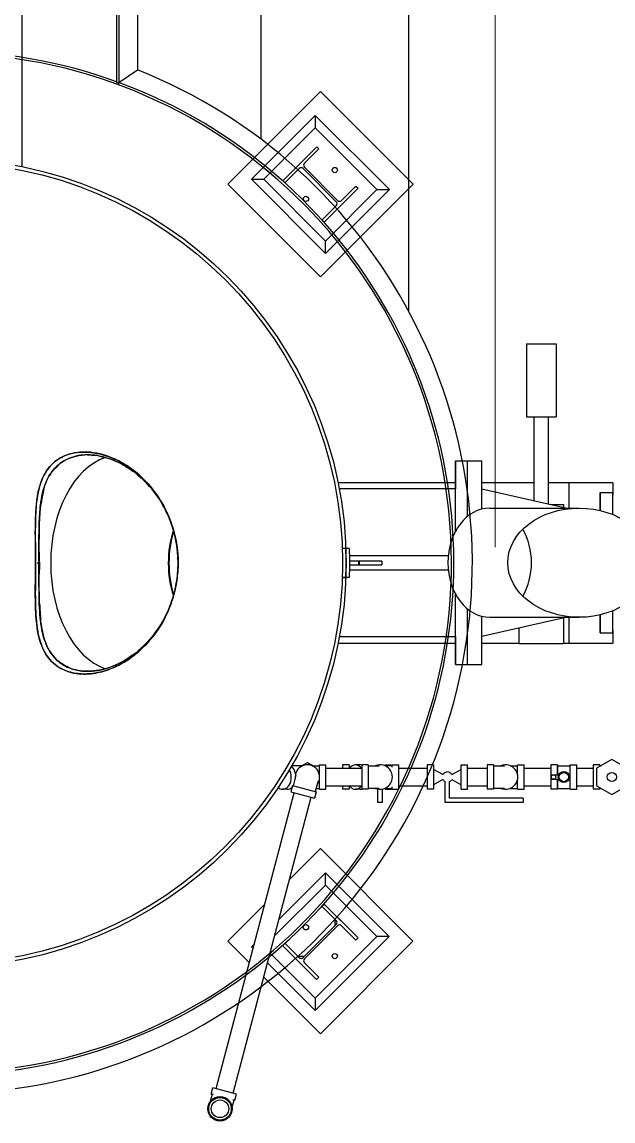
# Model space of a CAD drawing. Header units: metres. Extents: x 0 to 63075, y 0 to 44550.
# Drawn here: x 57437 to 57742, y 37275 to 37841 of the extents above; entities that cross this region are included whole.
import ezdxf

# ---------------------------------------------------------------- set-up
doc = ezdxf.new("R2010")
doc.units = ezdxf.units.M
doc.header["$LTSCALE"] = 75
for name, color, linetype in [('GSB', 7, 'Continuous'), ('ML6', 1, 'Continuous'), ('SDM', 7, 'Continuous'), ('SL1', 8, 'Continuous')]:
    doc.layers.add(name, color=color, linetype=linetype)
doc.styles.add('Arial', font='arial.ttf')
doc.styles.add('ROMANS', font='ROMANS.SHX')
doc.dimstyles.new('75___1-75', dxfattribs={"dimscale": 75, "dimtxt": 2.5, "dimasz": 2, "dimexe": 1.5, "dimexo": 1, "dimgap": 0.5, "dimtad": 1, "dimdec": 0, "dimzin": 12, "dimtxsty": 'ROMANS', "dimcen": 0, "dimclrd": 256, "dimclre": 256, "dimclrt": 3, "dimazin": 3, "dimtfac": 1, "dimtdec": 0, "dimtmove": 0, "dimatfit": 0, "dimfxl": 1, "dimlwd": -1, "dimlwe": -1, "dimarcsym": 0})
doc.dimstyles.new('VL0-GL_L', dxfattribs={"dimtxt": 0.18, "dimasz": 0.18, "dimexe": 0.18, "dimexo": 0.0625, "dimgap": 0.09, "dimtad": 0, "dimtih": 1, "dimtoh": 1, "dimdec": 4, "dimzin": 0, "dimdsep": 46, "dimtxsty": 'Standard', "dimcen": 0.09, "dimadec": 0, "dimazin": 0, "dimtfac": 1, "dimtdec": 4, "dimtofl": 0, "dimtmove": 0, "dimatfit": 3, "dimfxl": 1, "dimtolj": 1, "dimtzin": 0, "dimarcsym": 0})

# ---------------------------------------------------------------- blocks, each defined once
blk = doc.blocks.new('A$C6bae614f')
at = {"layer": 'SL1'}
for p, q in [((397041.4, 27783.7), (397041.3, 26645.3)), ((396969.8, 27720.1), (396969.8, 26601.7)), ((396977.9, 27720.2), (396977.8, 26601.7)), ((396977.8, 27712.1), (396977.8, 26601.7)), ((396644.8, 27060.7), (396644.8, 26313)), ((397465.8, 26407), (397465.8, 26886)), ((397973.8, 25815.3), (397973.8, 26886)), ((396977.8, 26601.7), (397041.3, 26645.3)), ((396969.8, 26601.7), (396977.8, 26601.7)), ((396977.8, 26593.1), (396977.8, 26601.7)), ((397669.5, 26571.3), (397351.3, 26253.2)), ((397987.7, 26253.1), (397669.5, 26571.3)), ((397651.8, 26488.9), (397432.6, 26269.7)), ((397651.8, 26488.9), (397651.8, 26446.5)), ((397906.4, 26234.3), (397651.8, 26488.9)), ((397651.8, 26446.5), (397475, 26269.7)), ((397863.9, 26234.3), (397651.8, 26446.5)), ((397540.1, 26264.7), (397656.8, 26381.4)), ((397656.8, 26381.4), (397664, 26374.2)), ((397664, 26374.2), (397614.8, 26325)), ((397596.5, 26306.7), (397547.3, 26257.5)), ((397724.2, 26192.9), (397610.4, 26306.7)), ((397614.8, 26311.1), (397728.6, 26197.3)), ((397432.6, 26269.7), (397475, 26269.7)), ((397432.6, 26269.7), (397687.2, 26015.1)), ((397475, 26269.7), (397687.2, 26057.6)), ((397547.3, 26257.5), (397540.1, 26264.7)), ((397351.3, 26253.2), (397669.4, 25934.9)), ((397669.4, 25934.9), (397987.7, 26253.1)), ((397798.9, 26239.3), (397682.2, 26122.6)), ((397687.2, 26057.6), (397863.9, 26234.3)), ((397906.4, 26234.3), (397687.2, 26015.1)), ((397742.5, 26197.3), (397791.7, 26246.5)), ((397791.7, 26246.5), (397798.9, 26239.3)), ((397863.9, 26234.3), (397906.4, 26234.3)), ((397675, 26129.8), (397724.2, 26179)), ((397682.2, 26122.6), (397675, 26129.8)), ((397687.2, 26015.1), (397687.2, 26057.6)), ((398377.5, 25704.5), (398479.5, 25704.5)), ((398377.5, 25704.5), (398377.5, 25454.5)), ((398479.5, 25704.5), (398479.5, 25454.5)), ((398377.5, 25454.5), (398479.5, 25454.5)), ((398403.5, 25166.8), (398403.5, 25454.5)), ((398453.5, 25155.5), (398453.5, 25454.5)), ((396864.1, 25333.2), (396859, 25333.2)), ((396861.5, 25333.2), (396861.1, 25333.2)), ((396866, 25333.2), (396866.3, 25333.2)), ((396869.8, 25323.7), (396869.8, 25323.7)), ((396873.2, 25323.6), (396871.1, 25323.6)), ((398133.2, 25302.7), (398224.4, 25302.7)), ((398133.1, 25227.1), (397730.6, 25227.1)), ((398133.2, 25207.5), (397734.4, 25207.5)), ((398403.5, 25227.1), (398224.4, 25227.1)), ((398224.4, 25207.5), (398517.6, 25141)), ((398674.3, 25227.1), (398453.5, 25227.1)), ((398524.3, 25141), (398524.3, 25227.1)), ((398674.3, 25227.1), (398674.3, 25185.2)), ((398630.4, 25194.7), (398674.3, 25194.7)), ((398251, 25141), (398558, 25141)), ((398462.5, 25153.5), (398504.5, 25153.5)), ((398504.5, 25153.5), (398504.5, 25143.9)), ((397769.1, 25002.1), (397744.8, 25002.1)), ((396703.1, 24952.1), (396697, 24952.1)), ((396703.1, 24952.1), (396703.1, 24955.5)), ((396703.1, 24952.1), (396703.1, 24948.7)), ((397180.9, 24952.1), (397180.7, 24952.1)), ((397770.1, 24978.5), (398108.7, 24978.5)), ((397770.5, 24945.9), (397770.5, 24958.4)), ((397880.2, 24958.4), (397770.5, 24958.4)), ((397770.5, 24945.9), (397880.2, 24945.9)), ((397800.2, 24958.4), (397800.2, 24945.9)), ((397803.1, 24958.4), (397803.1, 24945.9)), ((397880.2, 24958.4), (397880.2, 24945.9)), ((397770.2, 24928.5), (398108.7, 24928.5)), ((397769.1, 24902.1), (397744.8, 24902.1)), ((397744.8, 24902.1), (397756.6, 24902.1)), ((398517.6, 24766), (398224.4, 24699.5)), ((398251, 24766), (398558, 24766)), ((398504.5, 24763), (398504.5, 24674.5)), ((398524.3, 24677.1), (398524.3, 24766)), ((398352.5, 24674.5), (398352.5, 24728.5)), ((398674.3, 24721.6), (398674.3, 24677.1)), ((397734.9, 24699.5), (398133.2, 24699.5)), ((398630.4, 24712.1), (398674.3, 24712.1)), ((397730.6, 24677.1), (398133.1, 24677.1)), ((398224.4, 24677.1), (398352.5, 24677.1)), ((398504.5, 24674.5), (398352.5, 24674.5)), ((398504.5, 24677.1), (398674.3, 24677.1)), ((398133.2, 24604.2), (398224.3, 24604.2)), ((396865.1, 24571.2), (396859.1, 24571.2)), ((396875.8, 24580.7), (396869.8, 24580.7)), ((396873.3, 24580.7), (396871.1, 24580.7)), ((397605.2, 24256.3), (397624.9, 24267.7)), ((397624.9, 24267.7), (397644.6, 24256.3)), ((398670.4, 24277.8), (398618.2, 24247.6)), ((398722.7, 24247.6), (398670.4, 24277.8)), ((397608.9, 24256.3), (397571.2, 24256.3)), ((397640.9, 24256.3), (397666.2, 24256.3)), ((397666.2, 24259.5), (397688.4, 24259.5)), ((397666.2, 24225.4), (397666.2, 24259.5)), ((397688.4, 24175.4), (397688.4, 24259.5)), ((397688.4, 24247.6), (397811.4, 24247.6)), ((397745.8, 24259.5), (397745.8, 24247.6)), ((397768.1, 24259.5), (397745.8, 24259.5)), ((397768.1, 24259.5), (397768.1, 24247.6)), ((397805.7, 24259.5), (397790, 24259.5)), ((397811.4, 24259.5), (397811.4, 24175.4)), ((397833.6, 24259.5), (397811.4, 24259.5)), ((397833.6, 24259.5), (397833.6, 24175.4)), ((397833.6, 24256.3), (397870.9, 24256.3)), ((397916.2, 24256.3), (397890.9, 24256.3)), ((397891.6, 24256.3), (397891.6, 24259.5)), ((397891.6, 24259.5), (397913.8, 24259.5)), ((397913.8, 24256.3), (397913.8, 24259.5)), ((397916.2, 24251.5), (397916.2, 24259.5)), ((397916.2, 24259.5), (397938.4, 24259.5)), ((397938.4, 24175.4), (397938.4, 24259.5)), ((397938.4, 24247.6), (398036.1, 24247.6)), ((398036.1, 24259.5), (398036.1, 24175.4)), ((398058.3, 24259.5), (398036.1, 24259.5)), ((398058.3, 24259.5), (398058.3, 24175.4)), ((398090.4, 24225.9), (398058.3, 24243.9)), ((398120.8, 24225.9), (398152.9, 24243.9)), ((398152.9, 24175.4), (398152.9, 24259.5)), ((398152.9, 24259.5), (398175.1, 24259.5)), ((398175.1, 24175.4), (398175.1, 24259.5)), ((398175.1, 24247.6), (398242.1, 24247.6)), ((398242.1, 24259.5), (398242.1, 24175.4)), ((398264.3, 24259.5), (398242.1, 24259.5)), ((398264.3, 24259.5), (398264.3, 24175.4)), ((398264.3, 24256.3), (398301.6, 24256.3)), ((398321.6, 24256.3), (398346.9, 24256.3)), ((398346.9, 24225.4), (398346.9, 24259.5)), ((398346.9, 24259.5), (398369.1, 24259.5)), ((398369.1, 24175.4), (398369.1, 24259.5)), ((398369.1, 24247.6), (398461.1, 24247.6)), ((398461.1, 24259.5), (398461.1, 24175.4)), ((398483.3, 24259.5), (398461.1, 24259.5)), ((398462.6, 24210), (398462.6, 24225)), ((398462.6, 24225), (398488.1, 24225)), ((398483.3, 24259.5), (398483.3, 24225)), ((398483.3, 24225), (398483.3, 24256.3)), ((398483.3, 24256.3), (398527.9, 24256.3)), ((398527.9, 24175.4), (398527.9, 24259.5)), ((398527.9, 24259.5), (398550.1, 24259.5)), ((398550.1, 24175.4), (398550.1, 24259.5)), ((398550.1, 24247.6), (398606.9, 24247.6)), ((398606.9, 24259.5), (398606.9, 24175.4)), ((398629.2, 24259.5), (398606.9, 24259.5)), ((398618.2, 24247.6), (398618.2, 24187.3)), ((398629.2, 24259.5), (398629.2, 24253.9)), ((398629.2, 24253.9), (398629.2, 24256.3)), ((398629.2, 24256.3), (398633.3, 24256.3)), ((397573.7, 24188.3), (397568.1, 24166.8)), ((397573.7, 24188.3), (397655, 24166.8)), ((397576.8, 24187.5), (397586.3, 24223.5)), ((397661.4, 24203.7), (397651.9, 24167.7)), ((397666.2, 24175.4), (397666.2, 24209.5)), ((397688.4, 24187.3), (397811.4, 24187.3)), ((397745.8, 24187.3), (397745.8, 24175.4)), ((397768.1, 24187.3), (397768.1, 24175.4)), ((397938.4, 24187.3), (398036.1, 24187.3)), ((398090.4, 24209), (398058.3, 24191)), ((398098.1, 24130.5), (398098.1, 24201.8)), ((398113.1, 24145.5), (398113.1, 24201.8)), ((398120.8, 24209), (398152.9, 24191)), ((398175.1, 24187.3), (398242.1, 24187.3)), ((398346.9, 24175.4), (398346.9, 24209.5)), ((398369.1, 24187.3), (398461.1, 24187.3)), ((398462.6, 24210), (398488.1, 24210)), ((398483.3, 24178.6), (398483.3, 24210)), ((398483.3, 24210), (398483.3, 24175.4)), ((398550.1, 24187.3), (398606.9, 24187.3)), ((398618.2, 24187.3), (398670.4, 24157.1)), ((398670.4, 24157.1), (398722.7, 24187.3)), ((397311.9, 23147.6), (397579.5, 24163.8)), ((397555.7, 24175.4), (397540, 24175.4)), ((397571.2, 24178.6), (397567.1, 24178.6)), ((397568.1, 24166.8), (397649.4, 24145.4)), ((397655, 24166.8), (397649.4, 24145.4)), ((397654.8, 24178.6), (397666.2, 24178.6)), ((397666.2, 24175.4), (397688.4, 24175.4)), ((397768.1, 24175.4), (397745.8, 24175.4)), ((397805.7, 24175.4), (397790, 24175.4)), ((397833.6, 24175.4), (397811.4, 24175.4)), ((397870.9, 24178.6), (397833.6, 24178.6)), ((397867.4, 24130.5), (397867.4, 24176.1)), ((397882.4, 24130.5), (397882.4, 24176.1)), ((397890.9, 24178.6), (397916.2, 24178.6)), ((397891.6, 24175.4), (397891.6, 24178.6)), ((397891.6, 24175.4), (397913.8, 24175.4)), ((397913.8, 24175.4), (397913.8, 24178.6)), ((397916.2, 24175.4), (397916.2, 24183.4)), ((397916.2, 24175.4), (397938.4, 24175.4)), ((398058.3, 24175.4), (398036.1, 24175.4)), ((398152.9, 24175.4), (398175.1, 24175.4)), ((398264.3, 24175.4), (398242.1, 24175.4)), ((398301.6, 24178.6), (398264.3, 24178.6)), ((398321.6, 24178.6), (398346.9, 24178.6)), ((398346.9, 24175.4), (398369.1, 24175.4)), ((398483.3, 24175.4), (398461.1, 24175.4)), ((398483.3, 24178.6), (398527.9, 24178.6)), ((398527.9, 24175.4), (398550.1, 24175.4)), ((398629.2, 24175.4), (398606.9, 24175.4)), ((398629.2, 24178.6), (398629.2, 24181)), ((398629.2, 24181), (398629.2, 24175.4)), ((398629.2, 24178.6), (398633.3, 24178.6)), ((397370.2, 23132.2), (397637.9, 24148.4)), ((397882.4, 24130.5), (397867.4, 24130.5)), ((398365.6, 24130.5), (398098.1, 24130.5)), ((398365.6, 24145.5), (398113.1, 24145.5)), ((398365.6, 24145.5), (398365.6, 24130.5)), ((397669.4, 23972), (397563.5, 23866.2)), ((397987.6, 23653.8), (397669.4, 23972)), ((397687.1, 23889.1), (397527.6, 23729.6)), ((397687.1, 23846.7), (397687.1, 23889.1)), ((397687.1, 23889.1), (397906.3, 23669.9)), ((397687.1, 23846.7), (397512.4, 23672)), ((397863.9, 23669.9), (397687.1, 23846.7)), ((397478.8, 23781.5), (397351.2, 23653.8)), ((397674.9, 23774.4), (397682.1, 23781.6)), ((397724.1, 23725.2), (397674.9, 23774.4)), ((397682.1, 23781.6), (397798.8, 23665)), ((397726.7, 23737.1), (397798.8, 23665)), ((397610.3, 23597.5), (397724.1, 23711.4)), ((397610.3, 23597.5), (397724.1, 23711.4)), ((397614, 23601.2), (397720.5, 23707.7)), ((397728.5, 23707), (397614.7, 23593.1)), ((397728.5, 23707), (397614.7, 23593.1)), ((397724.1, 23725.2), (397719.9, 23729.5)), ((397720.5, 23728.9), (397719.9, 23729.5)), ((397720.5, 23707.7), (397720.5, 23728.9)), ((397791.6, 23657.8), (397742.4, 23707)), ((397791.6, 23657.8), (397742.4, 23707)), ((397651.7, 23457.8), (397863.9, 23669.9)), ((397651.7, 23415.4), (397906.3, 23669.9)), ((397798.8, 23665), (397791.6, 23657.8)), ((397798.8, 23665), (397791.6, 23657.8)), ((397906.3, 23669.9), (397863.9, 23669.9)), ((397351.2, 23653.8), (397425.6, 23579.4)), ((397442.9, 23644.9), (397432.5, 23634.6)), ((397440.1, 23634.6), (397432.5, 23634.6)), ((397432.5, 23634.6), (397438.6, 23628.5)), ((397540, 23639.5), (397547.2, 23646.7)), ((397656.7, 23522.8), (397540, 23639.5)), ((397547.2, 23646.7), (397596.4, 23597.5)), ((397669.4, 23335.6), (397987.6, 23653.8)), ((397496.8, 23612.8), (397651.7, 23457.8)), ((397656.7, 23522.8), (397584.6, 23594.9)), ((397592.2, 23601.8), (397596.4, 23597.5)), ((397592.8, 23601.2), (397592.2, 23601.8)), ((397614, 23601.2), (397592.8, 23601.2)), ((397487.9, 23579.2), (397651.7, 23415.4)), ((397614.7, 23579.3), (397663.9, 23530.1)), ((397614.7, 23579.3), (397663.9, 23530.1)), ((397475, 23530), (397669.4, 23335.6)), ((397663.9, 23530.1), (397656.7, 23522.8)), ((397663.9, 23530.1), (397656.7, 23522.8)), ((397651.7, 23457.8), (397651.7, 23415.4)), ((397294.7, 23129.1), (397300.4, 23150.6)), ((397381.7, 23129.2), (397300.4, 23150.6)), ((397297.8, 23128.3), (397291.3, 23103.9)), ((397302.5, 23127.1), (397294.7, 23129.1)), ((397366.5, 23084.1), (397372.9, 23108.5)), ((397376, 23107.7), (397368.3, 23109.7)), ((397376, 23107.7), (397381.7, 23129.2))]:
    blk.add_line(p, q, dxfattribs=at)
for centre, radius in [((396369.7, 24952.2), 1388.4), ((396369.7, 24952.2), 1376), ((397719, 26301.5), 9), ((397620, 26202.5), 9), ((398470.1, 24217.5), 7.5), ((398505.6, 24217.5), 19), ((398505.6, 24217.5), 15.9), ((398670.4, 24217.4), 15.6), ((397619.9, 23701.7), 9), ((397718.9, 23602.7), 9), ((397324.8, 23078.5), 42), ((397324.8, 23078.5), 38.9), ((397324.8, 23078.5), 30.2)]:
    blk.add_circle(centre, radius, dxfattribs=at)
for centre, radius, start, end in [((396369.7, 24952.2), 1750, 185.7844, 180.2652), ((396369.7, 24952.2), 1758, 70.0422, 109.954), ((396369.7, 24952.2), 1821.5, 185.5566, 68.3648), ((396369.7, 24952.2), 1758, 185.758, 69.7657), ((397603.5, 26299.8), 9.8, 44.9982, 134.9982), ((397621.7, 26318.1), 9.8, 134.9982, 224.9982), ((397717.3, 26186), 9.8, 314.9982, 44.9982), ((397735.5, 26204.2), 9.8, 224.9982, 314.9982), ((396865.9, 25134.8), 198.3, 91.7807, 92.9759), ((396845.3, 25199.1), 117, 129.1358, 130.5179), ((396840.9, 25211.6), 104.7, 130.8336, 131.6088), ((396908.6, 24952.2), 849.6, 356.6241, 3.3722), ((396908.6, 24952.2), 862, 356.6727, 3.3235), ((396865.9, 24762.1), 191, 267.7882, 268.6339), ((396870.9, 24768.1), 187.5, 266.3702, 270.6681), ((397624.9, 24217.5), 42, 322.831, 187.6534), ((397874.9, 24217.5), 42, 247.5869, 112.4093), ((398105.6, 24217.5), 17.4, 29.2105, 150.7857), ((398305.6, 24217.5), 42, 247.5869, 112.4093), ((398105.6, 24217.5), 17.4, 209.2105, 244.4255), ((398105.6, 24217.5), 17.4, 295.5707, 330.7857), ((397717.2, 23718.3), 9.8, 314.9982, 44.9982), ((397717.2, 23718.3), 9.8, 314.9981, 44.9981), ((397735.5, 23700), 9.8, 44.9982, 134.9982), ((397735.5, 23700), 9.8, 44.9981, 134.9981), ((397603.4, 23604.4), 9.8, 224.9982, 314.9982), ((397603.4, 23604.4), 9.8, 224.9981, 314.9981), ((397621.6, 23586.2), 9.8, 134.9982, 224.9982), ((397621.6, 23586.2), 9.8, 134.9981, 224.9981)]:
    blk.add_arc(centre, radius, start, end, dxfattribs=at)
for centre, major_axis, ratio, start_param, end_param in [((398133.2, 24953.5), (0, 349.2), 0.000235, 5.024836, 7.039642), ((396982.1, 24952.1), (0, 371.5), 0.642788, 0.217034, 1.570796), ((398174.3, 24953.5), (0, 349.2), 0.000235, 5.183743, 6.283185), ((398224.3, 24953.5), (0, 349.2), 0.000235, 5.268141, 6.283185), ((398630.4, 24953.4), (0, 241.3), 0.000235, 5.548889, 7.017371), ((398674.3, 24953.4), (0, 241.3), 0.000235, 5.465243, 6.283185), ((398251, 24953.5), (0, 187.5), 0.765978, 0, 1.570796), ((397306.6, 24952.1), (0, 244.5), 0.642788, 1.109387, 2.032261), ((397304.5, 24952.1), (0, -244.9), 0.642788, 4.233922, 4.712389), ((398251, 24953.5), (0, 187.5), 0.765978, 4.053164, 5.371614), ((398251, 24953.5), (0, -187.5), 0.765978, 0.911572, 2.230021), ((396941.9, 24952.2), (0, -371.5), 0.642788, 4.613525, 4.703418), ((396941.9, 24952.2), (0, 371.5), 0.642788, 1.570919, 1.669661), ((396982.1, 24952.1), (0, -371.5), 0.642788, 4.712389, 6.066213), ((397304.5, 24952.1), (0, -244.9), 0.642788, 4.712389, 5.190911), ((398251, 24953.5), (0, -187.5), 0.765978, 4.712389, 6.283185), ((396941.9, 24952.2), (0, 371.5), 0.642788, 1.67084, 1.671406), ((398133.2, 24953.5), (0, -349.2), 0.000235, 5.526729, 7.541535), ((398174.3, 24953.5), (0, -349.2), 0.000235, 0, 1.099442), ((398224.3, 24953.5), (0, -349.2), 0.000235, 0, 1.015044), ((398630.4, 24953.4), (0, -241.3), 0.000235, 5.549, 7.017482), ((398674.3, 24953.4), (0, -241.3), 0.000235, 0, 0.817942), ((397790, 24217.5), (0, 42), 0.707107, 5.512628, 7.053743), ((397540, 24217.5), (0, -42), 0.707107, 5.737886, 8.51463), ((397555.7, 24217.5), (0, 42), 0.707107, 4.983662, 5.782565), ((397805.7, 24217.5), (0, 42), 0.707107, 6.092377, 6.283185), ((397555.7, 24217.5), (0, -42), 0.707107, 0.777024, 0.793223), ((397790, 24217.5), (0, -42), 0.707107, 5.512628, 7.053743), ((397555.7, 24217.5), (0, -42), 0.707107, 0, 0.58617), ((397805.7, 24217.5), (0, -42), 0.707107, 0, 0.190809)]:
    blk.add_ellipse(centre, major_axis=major_axis, ratio=ratio, start_param=start_param, end_param=end_param, dxfattribs=at)
blk.add_ellipse((398558, 24953.5), major_axis=(244.8, 0), ratio=0.765978, dxfattribs=at)
for points, knots in [([(397511.7, 26278.2), (397509.4, 26280.2), (397507.1, 26282.2), (397504.9, 26284.1), (397498.7, 26289.4), (397493.2, 26294), (397488.6, 26297.8), (397487.1, 26299), (397485.7, 26300.2), (397484.3, 26301.3), (397478.1, 26306.5), (397473.2, 26310.4), (397470.1, 26312.9), (397468, 26314.6), (397466.7, 26315.7), (397466.2, 26316.1)], [-1252.288876, -1252.288876, -1252.288876, -1252.288876, -1240.789081, -1240.789081, -1240.789081, -1208.423064, -1208.423064, -1208.423064, -1197.634392, -1197.634392, -1197.634392, -1147.938046, -1147.938046, -1147.938046, -1113.430144, -1113.430144, -1113.430144, -1113.430144]), ([(397963, 25676.1), (397964.8, 25672.2), (397966.4, 25668.6), (397967.8, 25665.5), (397969.5, 25661.7), (397970.8, 25658.6), (397971.8, 25656.5), (397973.2, 25653.2), (397973.7, 25652), (397973.7, 25652), (397973.7, 25652), (397973.1, 25653.4), (397972.1, 25655.7), (397970.1, 25660.2), (397966.7, 25668), (397962.2, 25677.8), (397961.9, 25678.5), (397961.6, 25679.2), (397961.3, 25679.9)], [-74.302244, -74.302244, -74.302244, -74.302244, -56.092251, -56.092251, -56.092251, -33.655351, -33.655351, -33.655351, 0, 0, 0, 35.634074, 35.634074, 35.634074, 106.902222, 106.902222, 106.902222, 112.057542, 112.057542, 112.057542, 112.057542]), ([(396859, 25333.2), (396885.8, 25333.6), (396917.2, 25327.7), (396948, 25315.7), (396967.5, 25308.1), (396986.8, 25298.1), (397004.5, 25286.8), (397010.4, 25283), (397016.1, 25279.1), (397021.8, 25275), (397055.8, 25250.2), (397087.6, 25217.2), (397113.3, 25178.3), (397130.5, 25152.4), (397144.9, 25123.8), (397155.9, 25093.7), (397166.8, 25063.5), (397174.3, 25031.9), (397178, 25000.1), (397179.9, 24984.3), (397180.9, 24968.4), (397180.9, 24952.4), (397180.9, 24912.5), (397175, 24872.1), (397163.5, 24833.6), (397154.2, 24802.7), (397141.4, 24773.2), (397125.7, 24746), (397109.9, 24718.9), (397091.2, 24694.1), (397070.7, 24672.5), (397055.3, 24656.4), (397038.9, 24642.1), (397022.1, 24629.7), (396999.8, 24613.2), (396974.1, 24598.8), (396948, 24588.7), (396928.5, 24581.2), (396908.8, 24576.1), (396890.3, 24573.5), (396884.2, 24572.6), (396878.1, 24572), (396872.2, 24571.6), (396850.1, 24570), (396826.9, 24572.3), (396806.1, 24578.7), (396790.5, 24583.6), (396776.3, 24590.8), (396764.2, 24599.5), (396760.1, 24602.4), (396756.3, 24605.5), (396752.7, 24608.7), (396735.3, 24623.8), (396721.4, 24644.9), (396711.8, 24669.9), (396704.5, 24688.6), (396699.8, 24709.4), (396696.7, 24730.9), (396695.6, 24738), (396694.8, 24745.2), (396694.1, 24752.4), (396691.3, 24780), (396690.7, 24812.5), (396690.6, 24847), (396690.6, 24864.2), (396690.7, 24881.9), (396690.8, 24899.7), (396690.9, 24917.4), (396690.9, 24935.1), (396691, 24952.2), (396691.1, 24986.5), (396690.5, 25022.9), (396690.5, 25057.4), (396690.6, 25083.2), (396691, 25107.9), (396692.4, 25130.3), (396692.9, 25137.8), (396693.4, 25145), (396694, 25152), (396696.7, 25180.9), (396702.1, 25209.6), (396711.7, 25234.5), (396716.6, 25246.9), (396722.5, 25258.4), (396729.4, 25268.7), (396736.3, 25279), (396744.2, 25288), (396752.6, 25295.8), (396766.8, 25308.7), (396785.3, 25319.3), (396806.1, 25325.7), (396821.7, 25330.5), (396838.7, 25332.9), (396855.5, 25333.2), (396856.7, 25333.2), (396857.9, 25333.2), (396859, 25333.2)], [0, 0, 0, 0, 0.04813, 0.04813, 0.04813, 0.078563, 0.078563, 0.078563, 0.088708, 0.088708, 0.088708, 0.149715, 0.149715, 0.149715, 0.190386, 0.190386, 0.190386, 0.231057, 0.231057, 0.231057, 0.251393, 0.251393, 0.251393, 0.302231, 0.302231, 0.302231, 0.342901, 0.342901, 0.342901, 0.383572, 0.383572, 0.383572, 0.414075, 0.414075, 0.414075, 0.454652, 0.454652, 0.454652, 0.485085, 0.485085, 0.485085, 0.49523, 0.49523, 0.49523, 0.533533, 0.533533, 0.533533, 0.562261, 0.562261, 0.562261, 0.571837, 0.571837, 0.571837, 0.617682, 0.617682, 0.617682, 0.652067, 0.652067, 0.652067, 0.663528, 0.663528, 0.663528, 0.707458, 0.707458, 0.707458, 0.729423, 0.729423, 0.729423, 0.751388, 0.751388, 0.751388, 0.79532, 0.79532, 0.79532, 0.828268, 0.828268, 0.828268, 0.839251, 0.839251, 0.839251, 0.885098, 0.885098, 0.885098, 0.908022, 0.908022, 0.908022, 0.930945, 0.930945, 0.930945, 0.969248, 0.969248, 0.969248, 0.997976, 0.997976, 0.997976, 1, 1, 1, 1]), ([(396859, 25333.2), (396835.3, 25333.5), (396811.4, 25329), (396790.9, 25320.1), (396776.3, 25313.8), (396763.4, 25305.3), (396752.6, 25295.8), (396735.3, 25280.6), (396721.3, 25259.4), (396711.7, 25234.5), (396704.5, 25215.8), (396699.7, 25195), (396696.6, 25173.5), (396695.6, 25166.4), (396694.8, 25159.2), (396694.1, 25152), (396691.3, 25124.4), (396690.7, 25091.9), (396690.6, 25057.4), (396690.6, 25040.2), (396690.7, 25022.4), (396690.8, 25004.7), (396690.9, 24987), (396690.9, 24969.3), (396691, 24952.2), (396691.1, 24917.9), (396690.5, 24881.4), (396690.5, 24847), (396690.6, 24821.2), (396691.1, 24796.4), (396692.4, 24774), (396692.9, 24766.6), (396693.4, 24759.4), (396694.1, 24752.4), (396696.7, 24723.4), (396702.1, 24694.8), (396711.8, 24669.9), (396716.6, 24657.5), (396722.5, 24645.9), (396729.4, 24635.7), (396736.3, 24625.4), (396744.2, 24616.4), (396752.7, 24608.6), (396766.8, 24595.7), (396785.3, 24585.1), (396806.2, 24578.7), (396821.8, 24573.9), (396838.7, 24571.5), (396855.5, 24571.2), (396861.1, 24571.1), (396866.7, 24571.3), (396872.3, 24571.5), (396901.5, 24572.9), (396935.4, 24581.9), (396967.5, 24597), (396986.7, 24606.1), (397005.3, 24617.5), (397022.1, 24629.7), (397055.8, 24654.2), (397087.6, 24687.2), (397113.3, 24726.1), (397130.5, 24752), (397145, 24780.6), (397155.9, 24810.7), (397166.9, 24840.9), (397174.3, 24872.6), (397178, 24904.3), (397179.9, 24920.1), (397180.9, 24936), (397180.9, 24952), (397180.9, 24991.9), (397175, 25032.4), (397163.5, 25070.9), (397154.2, 25101.7), (397141.4, 25131.2), (397125.6, 25158.4), (397109.9, 25185.5), (397091.2, 25210.3), (397070.6, 25231.9), (397055.2, 25248), (397038.8, 25262.4), (397022.1, 25274.8), (396999.7, 25291.2), (396974, 25305.6), (396948, 25315.7), (396928.5, 25323.2), (396908.8, 25328.3), (396890.3, 25330.9), (396884.1, 25331.8), (396878.1, 25332.4), (396872.2, 25332.8), (396867.9, 25333.1), (396863.5, 25333.2), (396859, 25333.2)], [-2499.064893, -2499.064893, -2499.064893, -2499.064893, -2404.793792, -2404.793792, -2404.793792, -2337.639531, -2337.639531, -2337.639531, -2230.465877, -2230.465877, -2230.465877, -2150.085635, -2150.085635, -2150.085635, -2123.292222, -2123.292222, -2123.292222, -2020.596513, -2020.596513, -2020.596513, -1969.248658, -1969.248658, -1969.248658, -1917.900804, -1917.900804, -1917.900804, -1815.208159, -1815.208159, -1815.208159, -1738.188676, -1738.188676, -1738.188676, -1712.515515, -1712.515515, -1712.515515, -1605.344281, -1605.344281, -1605.344281, -1551.758664, -1551.758664, -1551.758664, -1498.173048, -1498.173048, -1498.173048, -1408.633381, -1408.633381, -1408.633381, -1341.47863, -1341.47863, -1341.47863, -1319.093714, -1319.093714, -1319.093714, -1200.524579, -1200.524579, -1200.524579, -1129.383099, -1129.383099, -1129.383099, -986.773392, -986.773392, -986.773392, -891.700254, -891.700254, -891.700254, -796.627116, -796.627116, -796.627116, -749.090547, -749.090547, -749.090547, -630.24748, -630.24748, -630.24748, -535.173026, -535.173026, -535.173026, -440.098572, -440.098572, -440.098572, -368.792731, -368.792731, -368.792731, -273.935379, -273.935379, -273.935379, -202.792365, -202.792365, -202.792365, -179.078028, -179.078028, -179.078028, -161.425362, -161.425362, -161.425362, -161.425362]), ([(396703.1, 24959.7), (396703.2, 24991.4), (396702.9, 25024.7), (396703.3, 25056.4), (396703.7, 25081.9), (396704.5, 25106.4), (396706.3, 25128.6), (396706.9, 25136), (396707.6, 25143.1), (396708.3, 25150), (396711.5, 25178.5), (396717.6, 25206.5), (396727.8, 25230.7), (396732.9, 25242.8), (396739, 25254), (396746.1, 25263.9), (396753.2, 25273.8), (396761.2, 25282.5), (396769.8, 25289.8), (396783.9, 25301.9), (396802, 25311.7), (396822.3, 25317.4), (396834.1, 25320.7), (396846.7, 25322.7), (396859.3, 25323.4)], [-2681.774328, -2681.774328, -2681.774328, -2681.774328, -2587.626366, -2587.626366, -2587.626366, -2511.377754, -2511.377754, -2511.377754, -2485.961551, -2485.961551, -2485.961551, -2380.49889, -2380.49889, -2380.49889, -2327.76756, -2327.76756, -2327.76756, -2275.03623, -2275.03623, -2275.03623, -2188.380043, -2188.380043, -2188.380043, -2137.775077, -2137.775077, -2137.775077, -2137.775077]), ([(397180.7, 24952.1), (397181.2, 25005.8), (397169.7, 25060.8), (397148.6, 25110.5), (397139.6, 25131.8), (397128.8, 25152.1), (397116.5, 25171), (397100.2, 25196.1), (397081.2, 25218.8), (397060.9, 25238.2), (397050.7, 25247.9), (397040.2, 25256.8), (397029.5, 25265), (397008.3, 25281.1), (396983.7, 25295.3), (396958.8, 25305.3), (396940.2, 25312.8), (396921.3, 25318), (396903.6, 25320.9), (396897.7, 25321.8), (396891.9, 25322.5), (396886.2, 25323), (396864.9, 25324.9), (396842.5, 25323.1), (396822.3, 25317.3), (396812.2, 25314.5), (396802.6, 25310.6), (396793.8, 25305.9), (396784.9, 25301.2), (396776.9, 25295.7), (396769.7, 25289.8), (396752.2, 25275.4), (396737.9, 25255), (396727.7, 25230.8), (396720.1, 25212.6), (396714.9, 25192.2), (396711.4, 25171.2), (396710.2, 25164.1), (396709.2, 25157.1), (396708.3, 25150), (396705, 25122.7), (396703.8, 25090.5), (396703.4, 25056.3), (396703.2, 25039.3), (396703.1, 25021.7), (396703.1, 25004.2), (396703.1, 24986.6), (396703.1, 24969.1), (396703.1, 24952.1), (396703.1, 24952.1), (396703.1, 24952.1), (396703.1, 24952.1)], [1551.69991, 1551.69991, 1551.69991, 1551.69991, 1712.369077, 1712.369077, 1712.369077, 1781.199663, 1781.199663, 1781.199663, 1872.973778, 1872.973778, 1872.973778, 1918.860835, 1918.860835, 1918.860835, 2010.292345, 2010.292345, 2010.292345, 2078.865977, 2078.865977, 2078.865977, 2101.723855, 2101.723855, 2101.723855, 2188.380043, 2188.380043, 2188.380043, 2231.708136, 2231.708136, 2231.708136, 2275.03623, 2275.03623, 2275.03623, 2380.49889, 2380.49889, 2380.49889, 2459.595886, 2459.595886, 2459.595886, 2485.961551, 2485.961551, 2485.961551, 2587.626366, 2587.626366, 2587.626366, 2638.458773, 2638.458773, 2638.458773, 2689.291181, 2689.291181, 2689.291181, 2689.317683, 2689.317683, 2689.317683, 2689.317683]), ([(396869.8, 25323.7), (396875.3, 25323.7), (396880.8, 25323.4), (396886.3, 25323), (396908.7, 25321.4), (396934, 25315.4), (396958.8, 25305.3), (396977.5, 25297.7), (396995.9, 25287.8), (397013, 25276.6), (397018.7, 25272.8), (397024.2, 25268.9), (397029.5, 25264.9), (397061.7, 25240.9), (397092, 25208.8), (397116.5, 25171), (397132.9, 25145.8), (397146.6, 25118.1), (397157.1, 25088.9), (397164.9, 25067), (397170.9, 25044.3), (397174.8, 25021.3), (397178.8, 24998.4), (397180.7, 24975.1), (397180.7, 24952.2), (397180.7, 24952.1), (397180.7, 24952.1), (397180.7, 24952.1)], [-2123.820376, -2123.820376, -2123.820376, -2123.820376, -2101.723855, -2101.723855, -2101.723855, -2010.292345, -2010.292345, -2010.292345, -1941.718712, -1941.718712, -1941.718712, -1918.860835, -1918.860835, -1918.860835, -1781.199663, -1781.199663, -1781.199663, -1689.425548, -1689.425548, -1689.425548, -1620.594962, -1620.594962, -1620.594962, -1551.764376, -1551.764376, -1551.764376, -1551.69991, -1551.69991, -1551.69991, -1551.69991]), ([(396740.5, 25253.3), (396742.8, 25257), (396745.1, 25260.6), (396747.6, 25264.1), (396754.7, 25274), (396762.8, 25282.6), (396771.4, 25289.9)], [2203.470164, 2203.470164, 2203.470164, 2203.470164, 2221.864921, 2221.864921, 2221.864921, 2274.618953, 2274.618953, 2274.618953, 2274.618953]), ([(396720.2, 25204.8), (396717.1, 25194), (396714.7, 25182.8), (396712.7, 25171.3), (396711.7, 25165.3), (396710.8, 25159.3), (396710, 25153.2)], [-2132.982686, -2132.982686, -2132.982686, -2132.982686, -2089.97984, -2089.97984, -2089.97984, -2067.367665, -2067.367665, -2067.367665, -2067.367665]), ([(396705.4, 25090.5), (396705.9, 25103.8), (396706.6, 25116.6), (396707.6, 25128.8), (396708.1, 25135.2), (396708.7, 25141.4), (396709.4, 25147.4)], [1996.494461, 1996.494461, 1996.494461, 1996.494461, 2038.167826, 2038.167826, 2038.167826, 2060.257, 2060.257, 2060.257, 2060.257]), ([(396704.3, 24898.4), (396704.3, 24916.5), (396704.3, 24934.6), (396704.4, 24952.2), (396704.4, 24964.4), (396704.4, 24976.9), (396704.3, 24989.5)], [1807.590348, 1807.590348, 1807.590348, 1807.590348, 1860.122839, 1860.122839, 1860.122839, 1896.697834, 1896.697834, 1896.697834, 1896.697834]), ([(396704.3, 24989.3), (396704.3, 24976.7), (396704.3, 24964.3), (396704.4, 24952.1), (396704.4, 24939.9), (396704.3, 24927.4), (396704.3, 24914.8)], [-1896.532595, -1896.532595, -1896.532595, -1896.532595, -1860.122839, -1860.122839, -1860.122839, -1823.547859, -1823.547859, -1823.547859, -1823.547859]), ([(396703.1, 24944.5), (396703.2, 24912.8), (396702.9, 24879.5), (396703.3, 24847.9), (396703.7, 24822.3), (396704.5, 24797.8), (396706.3, 24775.7), (396706.9, 24768.3), (396707.6, 24761.2), (396708.3, 24754.3), (396711.5, 24725.8), (396717.6, 24697.8), (396727.8, 24673.6), (396732.9, 24661.4), (396739, 24650.3), (396746.1, 24640.4), (396753.2, 24630.5), (396761.2, 24621.8), (396769.8, 24614.5), (396783.9, 24602.4), (396802, 24592.6), (396822.3, 24586.9), (396837.5, 24582.6), (396853.9, 24580.6), (396870.2, 24580.7), (396875.6, 24580.7), (396881, 24580.9), (396886.3, 24581.3), (396908.8, 24582.9), (396934, 24588.9), (396958.9, 24599), (396977.5, 24606.6), (396996, 24616.5), (397013, 24627.7), (397018.7, 24631.5), (397024.2, 24635.4), (397029.5, 24639.4), (397061.7, 24663.4), (397092.1, 24695.5), (397116.6, 24733.3), (397132.9, 24758.5), (397146.6, 24786.3), (397157.1, 24815.4), (397164.9, 24837.3), (397170.9, 24860), (397174.8, 24883), (397178.8, 24905.9), (397180.7, 24929.2), (397180.7, 24952.1)], [421.813017, 421.813017, 421.813017, 421.813017, 515.91688, 515.91688, 515.91688, 592.163327, 592.163327, 592.163327, 617.578809, 617.578809, 617.578809, 723.039358, 723.039358, 723.039358, 775.769633, 775.769633, 775.769633, 828.499908, 828.499908, 828.499908, 915.156704, 915.156704, 915.156704, 980.149302, 980.149302, 980.149302, 1001.813501, 1001.813501, 1001.813501, 1093.243139, 1093.243139, 1093.243139, 1161.815368, 1161.815368, 1161.815368, 1184.672777, 1184.672777, 1184.672777, 1322.332127, 1322.332127, 1322.332127, 1414.105027, 1414.105027, 1414.105027, 1482.934701, 1482.934701, 1482.934701, 1551.69991, 1551.69991, 1551.69991, 1551.69991]), ([(397177.5, 24900.1), (397172.8, 24863.6), (397162.9, 24827.5), (397148.7, 24793.8), (397139.6, 24772.5), (397128.8, 24752.2), (397116.6, 24733.4), (397100.2, 24708.2), (397081.3, 24685.5), (397060.9, 24666.1), (397050.7, 24656.4), (397040.2, 24647.5), (397029.5, 24639.4), (397008.3, 24623.2), (396983.7, 24609), (396958.9, 24599), (396940.2, 24591.5), (396921.4, 24586.3), (396903.6, 24583.4), (396897.7, 24582.5), (396891.9, 24581.8), (396886.3, 24581.3), (396864.9, 24579.4), (396842.6, 24581.2), (396822.3, 24587), (396812.2, 24589.8), (396802.6, 24593.7), (396793.8, 24598.4), (396785, 24603.1), (396777, 24608.6), (396769.8, 24614.5), (396752.3, 24628.9), (396737.9, 24649.3), (396727.8, 24673.5), (396720.2, 24691.7), (396714.9, 24712.1), (396711.4, 24733.1), (396710.2, 24740.1), (396709.2, 24747.2), (396708.4, 24754.3), (396705.1, 24781.6), (396703.9, 24813.8), (396703.4, 24847.9), (396703.2, 24865), (396703.1, 24882.6), (396703.1, 24900.1), (396703.1, 24917.7), (396703.1, 24935.2), (396703.1, 24952.1)], [-1500.064332, -1500.064332, -1500.064332, -1500.064332, -1391.161802, -1391.161802, -1391.161802, -1322.332127, -1322.332127, -1322.332127, -1230.559227, -1230.559227, -1230.559227, -1184.672777, -1184.672777, -1184.672777, -1093.243139, -1093.243139, -1093.243139, -1024.670911, -1024.670911, -1024.670911, -1001.813501, -1001.813501, -1001.813501, -915.156704, -915.156704, -915.156704, -871.828306, -871.828306, -871.828306, -828.499908, -828.499908, -828.499908, -723.039358, -723.039358, -723.039358, -643.943946, -643.943946, -643.943946, -617.578809, -617.578809, -617.578809, -515.91688, -515.91688, -515.91688, -465.085915, -465.085915, -465.085915, -414.281453, -414.281453, -414.281453, -414.281453]), ([(396705.4, 24813.8), (396705.9, 24800.5), (396706.6, 24787.7), (396707.6, 24775.6), (396708.1, 24769.1), (396708.7, 24762.9), (396709.3, 24756.9)], [-1723.751216, -1723.751216, -1723.751216, -1723.751216, -1682.07785, -1682.07785, -1682.07785, -1659.988675, -1659.988675, -1659.988675, -1659.988675]), ([(396720.1, 24699.5), (396717.1, 24710.3), (396714.6, 24721.5), (396712.7, 24733), (396711.7, 24739), (396710.8, 24745.1), (396710, 24751.1)], [1587.262988, 1587.262988, 1587.262988, 1587.262988, 1630.265835, 1630.265835, 1630.265835, 1652.878011, 1652.878011, 1652.878011, 1652.878011]), ([(396804.5, 24593.9), (396796.7, 24597.3), (396789.4, 24601.4), (396782.7, 24605.9), (396779.2, 24608.2), (396775.9, 24610.7), (396772.8, 24613.3)], [1387.768352, 1387.768352, 1387.768352, 1387.768352, 1423.973427, 1423.973427, 1423.973427, 1442.80739, 1442.80739, 1442.80739, 1442.80739]), ([(396844.5, 24582.6), (396853.4, 24581.3), (396862.6, 24580.7), (396871.7, 24580.7), (396872.8, 24580.7), (396873.9, 24580.7), (396875, 24580.7)], [-1330.467133, -1330.467133, -1330.467133, -1330.467133, -1294.053667, -1294.053667, -1294.053667, -1289.554768, -1289.554768, -1289.554768, -1289.554768])]:
    blk.add_open_spline(points, degree=3, knots=knots, dxfattribs=at)
blk.add_open_spline([(397180.7, 24952.1), (397180.8, 24941.4), (397180.4, 24930.6), (397179.6, 24919.7)], degree=3, dxfattribs=at)
blk.add_leader([(398269.9, 28757.2), (398269.8, 26882.2), (398269.8, 25944.7), (398269.8, 25007.2)], dimstyle='VL0-GL_L', override={"dimscale": 1, "dimtxt": 2.5, "dimasz": 2.5, "dimgap": 1.25, "dimtad": 0, "dimtxsty": 'Arial', "dimldrblk": 'NONE', "dimlwd": 9}, dxfattribs=at)
blk = doc.blocks.new('zw$15D4')
at = {"layer": 'ML6', "xscale": 0.2502808837766805, "yscale": 0.2502808837766805, "zscale": 0.2502808837766805}
blk.add_blockref('A$C6bae614f', (-85544.74, -3177.34), dxfattribs=at)

msp = doc.modelspace()

# ---------------------------------------------------------------- block references
at = {"layer": 'GSB', "xscale": 0.6000000000000068, "yscale": 0.6000000000000068, "zscale": 0.6000000000000068}
msp.add_blockref('zw$15D4', (49200, 35721.63), dxfattribs=at)

# ---------------------------------------------------------------- leaders
at = {"layer": 'SDM'}
msp.add_leader([(51608.33, 37812.06), (59453.13, 42438.72), (62243.43, 42438.72)], dimstyle='75___1-75', override={"dimtad": 0}, dxfattribs=at)

doc.saveas('drawing.dxf')
